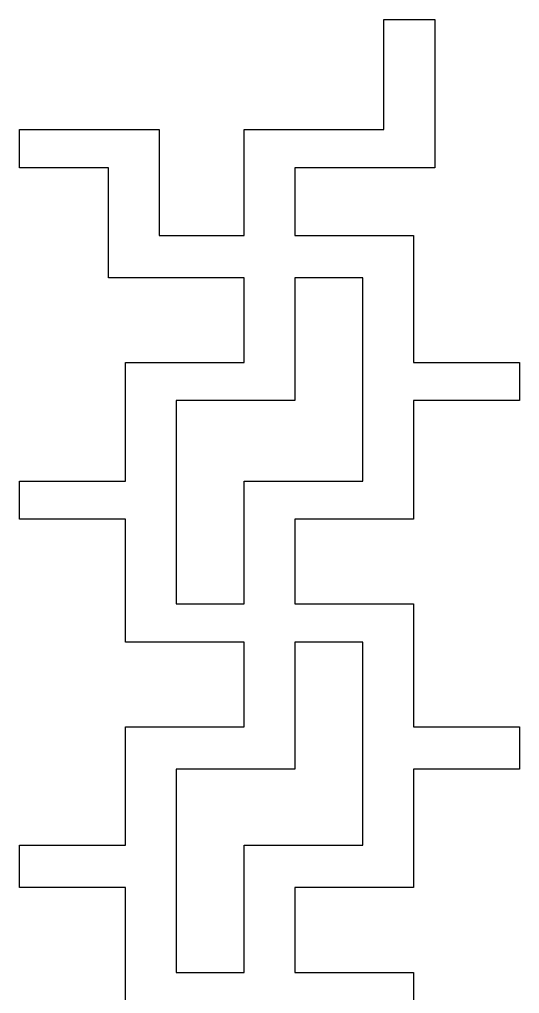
# Model space of a CAD drawing. Extents: x -66030 to 95157, y -13132 to 45879.
# Drawn here: x 14868 to 15329, y 35939 to 36837 of the extents above; entities that cross this region are included whole.
import ezdxf

# ---------------------------------------------------------------- set-up
doc = ezdxf.new("R2010")
doc.units = 0
doc.header["$LTSCALE"] = 100
doc.header["$MEASUREMENT"] = 0
doc.layers.add('3', color=11, linetype='CONTINUOUS')

msp = doc.modelspace()

# ---------------------------------------------------------------- linework, layer by layer
at = {"layer": '3'}
for points in [[(14966.14, 35923.32), (14966.14, 35958.48), (14966.14, 36036.6), (14868.49, 36036.6), (14868.49, 36075.66), (14966.14, 36075.66), (14966.14, 36185.02), (15013.01, 36185.02), (15013.01, 36185.02), (15075.51, 36185.02), (15075.51, 36263.14), (15013.01, 36263.14), (14966.14, 36263.14), (14966.14, 36298.3), (14966.14, 36376.42), (14868.49, 36376.42), (14868.49, 36411.57), (14966.14, 36411.57), (14966.14, 36485.78), (14966.14, 36520.94), (15013.01, 36520.94), (15075.51, 36520.94), (15075.51, 36599.06), (14997.39, 36599.06), (14950.52, 36599.06), (14950.52, 36638.12), (14950.52, 36700.61), (14868.49, 36700.61), (14868.49, 36735.77), (14868.49, 36735.77), (14997.39, 36735.77), (14997.39, 36700.61), (14997.39, 36638.12), (15075.51, 36638.12), (15075.51, 36700.61), (15075.51, 36735.77), (15204.41, 36735.77), (15204.41, 36837.32), (15251.28, 36837.32), (15251.28, 36700.61), (15204.41, 36700.61), (15122.38, 36700.61), (15122.38, 36638.12), (15231.75, 36638.12), (15231.75, 36520.94), (15329.4, 36520.94), (15329.4, 36485.78), (15231.75, 36485.78), (15231.75, 36376.42), (15184.88, 36376.42), (15184.88, 36376.42), (15122.38, 36376.42), (15122.38, 36298.3), (15184.88, 36298.3), (15231.75, 36298.3), (15231.75, 36263.14), (15231.75, 36185.02), (15329.4, 36185.02), (15329.4, 36145.96), (15231.75, 36145.96), (15231.75, 36036.6), (15122.38, 36036.6), (15122.38, 35958.48), (15184.88, 35958.48), (15231.75, 35958.48), (15231.75, 35923.32)], [(14966.14, 35923.32), (14966.14, 35958.48), (14966.14, 36036.6), (14868.49, 36036.6), (14868.49, 36075.66), (14966.14, 36075.66), (14966.14, 36185.02), (15013.01, 36185.02), (15013.01, 36185.02), (15075.51, 36185.02), (15075.51, 36263.14), (15013.01, 36263.14), (15013.01, 36263.14), (14966.14, 36263.14), (14966.14, 36263.14), (14966.14, 36298.3), (14966.14, 36376.42), (14868.49, 36376.42), (14868.49, 36411.57), (14966.14, 36411.57), (14966.14, 36485.78), (14966.14, 36520.94), (15013.01, 36520.94), (15075.51, 36520.94), (15075.51, 36599.06), (14997.39, 36599.06), (14950.52, 36599.06), (14950.52, 36638.12), (14950.52, 36700.61), (14868.49, 36700.61), (14868.49, 36735.77), (14868.49, 36735.77), (14997.39, 36735.77), (14997.39, 36735.77), (14997.39, 36700.61), (14997.39, 36638.12), (15075.51, 36638.12), (15075.51, 36700.61), (15075.51, 36735.77), (15075.51, 36735.77), (15204.41, 36735.77), (15204.41, 36837.32), (15251.28, 36837.32), (15251.28, 36700.61), (15204.41, 36700.61), (15122.38, 36700.61), (15122.38, 36638.12), (15231.75, 36638.12), (15231.75, 36520.94), (15329.4, 36520.94), (15329.4, 36485.78), (15231.75, 36485.78), (15231.75, 36376.42), (15184.88, 36376.42), (15184.88, 36376.42), (15122.38, 36376.42), (15122.38, 36298.3), (15184.88, 36298.3), (15184.88, 36298.3), (15231.75, 36298.3), (15231.75, 36298.3), (15231.75, 36263.14), (15231.75, 36185.02), (15329.4, 36185.02), (15329.4, 36145.96), (15231.75, 36145.96), (15231.75, 36036.6), (15231.75, 36036.6), (15231.75, 36036.6), (15122.38, 36036.6), (15122.38, 35958.48), (15184.88, 35958.48), (15231.75, 35958.48), (15231.75, 35958.48), (15231.75, 35923.32)]]:
    msp.add_lwpolyline(points, dxfattribs=at)
for points in [[(15184.88, 36599.06), (15122.38, 36599.06), (15122.38, 36485.78), (15013.01, 36485.78), (15013.01, 36298.3), (15075.51, 36298.3), (15075.51, 36376.42), (15075.51, 36376.42), (15075.51, 36411.57), (15075.51, 36411.57), (15122.38, 36411.57), (15184.88, 36411.57), (15184.88, 36599.06)], [(15184.88, 36599.06), (15122.38, 36599.06), (15122.38, 36485.78), (15122.38, 36485.78), (15122.38, 36485.78), (15013.01, 36485.78), (15013.01, 36298.3), (15075.51, 36298.3), (15075.51, 36376.42), (15075.51, 36376.42), (15075.51, 36411.57), (15075.51, 36411.57), (15122.38, 36411.57), (15184.88, 36411.57), (15184.88, 36599.06)], [(15013.01, 36075.66), (15013.01, 35958.48), (15075.51, 35958.48), (15075.51, 35958.48), (15075.51, 36036.6), (15075.51, 36075.66), (15122.38, 36075.66), (15184.88, 36075.66), (15184.88, 36263.14), (15122.38, 36263.14), (15122.38, 36185.02), (15122.38, 36185.02), (15122.38, 36145.96), (15013.01, 36145.96), (15013.01, 36075.66)], [(15013.01, 36075.66), (15013.01, 35958.48), (15075.51, 35958.48), (15075.51, 35958.48), (15075.51, 36036.6), (15075.51, 36075.66), (15122.38, 36075.66), (15184.88, 36075.66), (15184.88, 36263.14), (15122.38, 36263.14), (15122.38, 36185.02), (15122.38, 36185.02), (15122.38, 36145.96), (15013.01, 36145.96), (15013.01, 36075.66), (15013.01, 36075.66)]]:
    msp.add_lwpolyline(points, close=True, dxfattribs=at)

doc.saveas('drawing.dxf')
